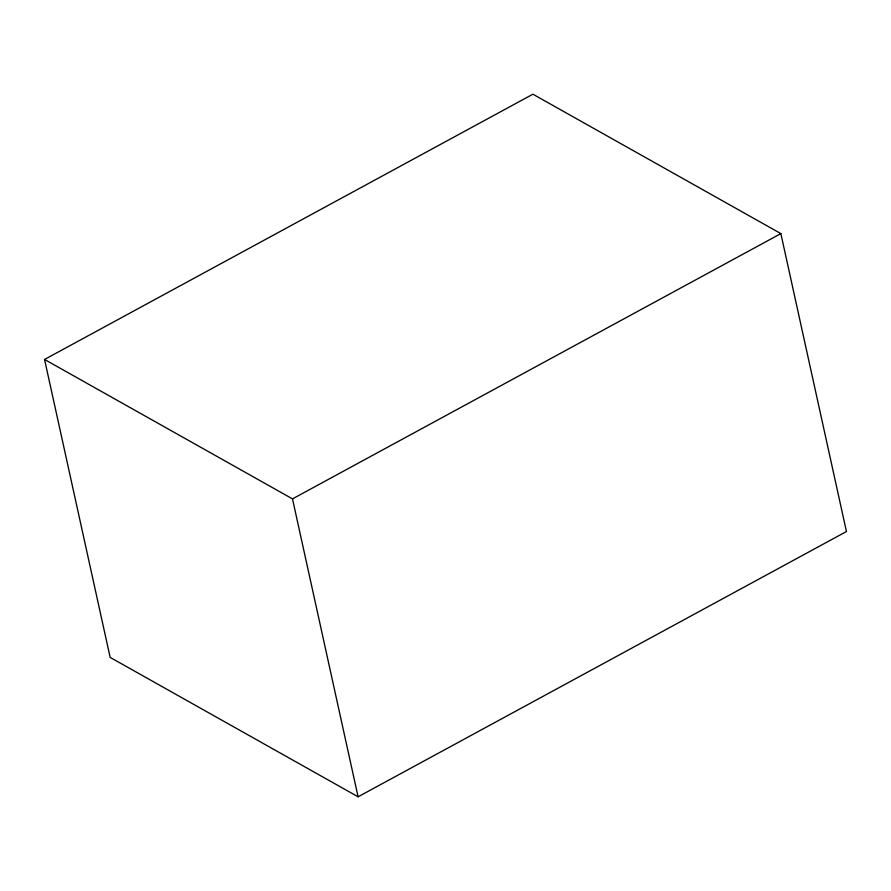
<?xml version="1.0" encoding="UTF-8"?>
<svg xmlns="http://www.w3.org/2000/svg" width="891" height="891" viewBox="0 0 891 891"><rect width="100%" height="100%" fill="white"/><g stroke="black" fill="none" stroke-linecap="round" stroke-linejoin="round"><path stroke-width="1.34" d="M44.55 359.463L532.907 94.201L780.85 233.609L846.45 531.537L358.093 796.799L110.15 657.391L44.55 359.463L292.493 498.882L358.093 796.799M292.493 498.882L780.85 233.609"/></g></svg>
